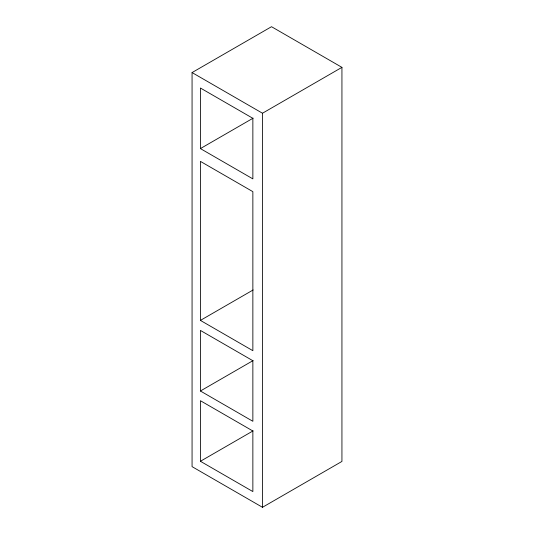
<?xml version="1.0" encoding="UTF-8"?>
<svg xmlns="http://www.w3.org/2000/svg" width="534" height="534" viewBox="0 0 534 534"><rect width="100%" height="100%" fill="white"/><g stroke="black" fill="none" stroke-linecap="round" stroke-linejoin="round"><path stroke-width="0.8" d="M192.066 72.571L271.512 26.7L341.934 67.357L341.934 461.429L262.488 507.3L192.066 466.643L192.066 72.571L262.488 113.228L341.934 67.357M200.41 148.592L252.862 178.877L252.862 118.308L200.41 88.023L200.41 148.592L253.136 118.154M200.41 320.4L252.862 350.684L252.862 191.659L200.41 161.375L200.41 320.4L253.136 289.962M200.41 391.001L252.862 421.286L252.862 360.71L200.41 330.426L200.41 391.001L253.136 360.557M200.41 461.283L252.862 491.574L252.862 430.998L200.41 400.714L200.41 461.283L253.136 430.845M262.488 113.228L262.488 507.3"/></g></svg>
